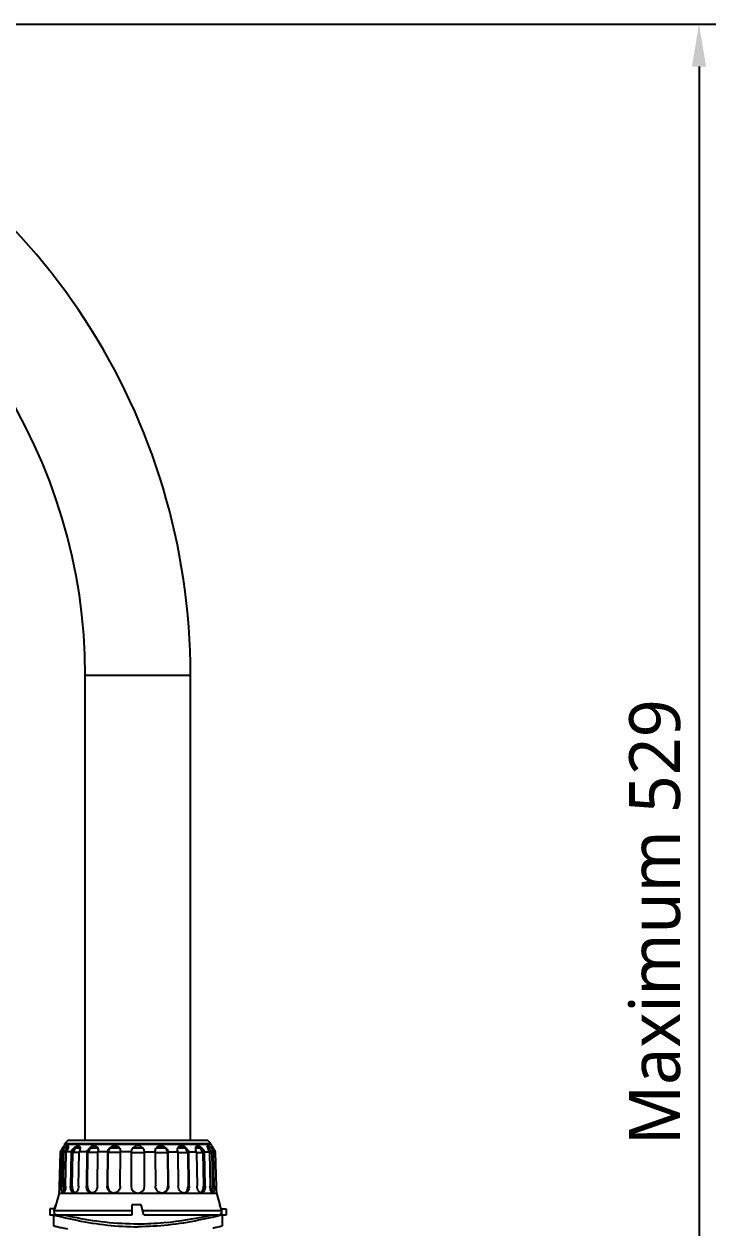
# Model space of a CAD drawing. Header units: millimetres. Extents: x 5828 to 6704, y 123 to 421.
# Drawn here: x 6432.47 to 6453.29, y 313.78 to 349.24 of the extents above; entities that cross this region are included whole.
import ezdxf

# ---------------------------------------------------------------- set-up
doc = ezdxf.new("R2010")
doc.units = ezdxf.units.MM
doc.layers.add('外形图', color=7, linetype='Continuous')
doc.layers.add('尺寸标注', color=7, linetype='Continuous')
doc.styles.add('微软雅黑', font='msyh.ttc')
doc.dimstyles.new('尺寸标注_1_20比例', dxfattribs={"dimtxt": 1.5, "dimasz": 1.25, "dimexe": 0.5, "dimexo": 0.4, "dimgap": 0.5, "dimtad": 1, "dimdec": 1, "dimlfac": 10, "dimdsep": 46, "dimtxsty": '微软雅黑', "dimcen": 0.09, "dimadec": 0, "dimazin": 0, "dimtp": 0.01, "dimtm": 0.01, "dimtfac": 1, "dimtdec": 1, "dimtofl": 0, "dimtmove": 0, "dimatfit": 3, "dimfxl": 1, "dimtolj": 1, "dimarcsym": 0})

# ---------------------------------------------------------------- blocks, each defined once
blk = doc.blocks.new('*D800')
at = {"layer": 'Defpoints', "color": 0}
for p in [(6418.203, 349.237), (6438.823, 296.337), (6452.347, 296.337)]:
    blk.add_point(p, dxfattribs=at)
at = {"layer": '尺寸标注', "color": 0, "lineweight": -2}
for p, q in [((6418.603, 349.237), (6452.847, 349.237)), ((6452.347, 347.987), (6452.347, 297.587)), ((6439.223, 296.337), (6452.847, 296.337))]:
    blk.add_line(p, q, dxfattribs=at)
at = {"layer": '尺寸标注', "color": 0}
for points in [[(6452.555, 347.987), (6452.139, 347.987), (6452.347, 349.237)], [(6452.139, 297.587), (6452.555, 297.587), (6452.347, 296.337)]]:
    blk.add_solid(points, dxfattribs=at)
at = {"layer": '尺寸标注', "color": 0, "insert": (6451.05, 322.787), "char_height": 1.5, "attachment_point": 5, "rotation": 90, "style": '微软雅黑'}
blk.add_mtext('\\A1;\\A1;Maximum 529', dxfattribs=at)

msp = doc.modelspace()

# ---------------------------------------------------------------- linework, layer by layer
at = {"layer": '外形图', "color": 7, "linetype": 'Continuous'}
for p, q in [((6434.2727, 330.067), (6437.3727, 330.067)), ((6434.2727, 316.3721), (6434.2727, 330.067)), ((6437.3727, 316.3721), (6437.3727, 330.067)), ((6433.6727, 316.2391), (6433.6497, 316.2039)), ((6433.7727, 316.3721), (6433.6727, 316.2721)), ((6433.6727, 316.2721), (6437.9727, 316.2721)), ((6433.6727, 316.2391), (6433.6727, 316.2721)), ((6437.9727, 316.2391), (6433.6727, 316.2391)), ((6433.7727, 316.3721), (6437.8727, 316.3721)), ((6437.9727, 316.2721), (6437.8727, 316.3721)), ((6437.9727, 316.2391), (6437.9727, 316.2721)), ((6437.9727, 316.2391), (6437.9957, 316.2039)), ((6433.5205, 315.0121), (6433.541, 316.0039)), ((6433.5413, 316.025), (6433.541, 316.0039)), ((6433.5915, 316.025), (6433.5413, 316.025)), ((6433.6478, 316.0052), (6433.5909, 316.0039)), ((6433.6286, 315.0121), (6433.6478, 316.0052)), ((6433.6411, 316.1887), (6433.6387, 316.1846)), ((6433.6497, 316.2039), (6433.6475, 316.2001)), ((6433.6475, 316.2001), (6433.6497, 316.2039)), ((6433.7145, 316.0066), (6433.6482, 316.0066)), ((6433.6949, 315.0121), (6433.7145, 316.0039)), ((6433.8601, 316.025), (6433.7144, 316.025)), ((6433.7625, 316.1295), (6433.7352, 316.1295)), ((6433.8592, 316.0039), (6433.8426, 315.0121)), ((6433.9076, 316.0052), (6433.8592, 316.0039)), ((6433.8913, 315.0121), (6433.9076, 316.0052)), ((6434.0943, 316.0066), (6433.908, 316.0066)), ((6434.1203, 316.1295), (6433.9964, 316.1295)), ((6434.0777, 315.0121), (6434.0943, 316.0039)), ((6434.3208, 316.025), (6434.0939, 316.025)), ((6434.3197, 316.0039), (6434.3077, 315.0121)), ((6434.3549, 316.0052), (6434.3197, 316.0039)), ((6434.3431, 315.0121), (6434.3549, 316.0052)), ((6434.6426, 316.0066), (6434.3552, 316.0066)), ((6434.6447, 316.1295), (6434.4363, 316.1295)), ((6434.6313, 315.0121), (6434.6433, 316.0039)), ((6434.9286, 316.025), (6434.6426, 316.025)), ((6434.9274, 316.0039), (6434.921, 315.0121)), ((6434.9459, 316.0052), (6434.9274, 316.0039)), ((6434.9397, 315.0121), (6434.9459, 316.0052)), ((6435.3078, 316.0066), (6434.9461, 316.0066)), ((6435.2845, 316.1295), (6435.012, 316.1295)), ((6435.3015, 315.0121), (6435.3078, 316.0039)), ((6435.6238, 316.025), (6435.3068, 316.025)), ((6435.6227, 316.0066), (6436.0226, 316.0066)), ((6435.6227, 316.0039), (6435.6227, 315.0121)), ((6435.9783, 316.1295), (6435.667, 316.1295)), ((6436.0216, 316.025), (6436.3385, 316.025)), ((6436.0227, 315.0121), (6436.0227, 316.0039)), ((6436.3375, 316.0066), (6436.6992, 316.0066)), ((6436.3375, 316.0039), (6436.3439, 315.0121)), ((6436.6334, 316.1295), (6436.3609, 316.1295)), ((6436.718, 316.0039), (6436.6995, 316.0052)), ((6436.6995, 316.0052), (6436.7057, 315.0121)), ((6436.7168, 316.025), (6437.0027, 316.025)), ((6436.7243, 315.0121), (6436.718, 316.0039)), ((6437.209, 316.1295), (6437.0006, 316.1295)), ((6437.002, 316.0066), (6437.2901, 316.0066)), ((6437.002, 316.0039), (6437.0141, 315.0121)), ((6437.3256, 316.0039), (6437.2904, 316.0052)), ((6437.2904, 316.0052), (6437.3023, 315.0121)), ((6437.3245, 316.025), (6437.5514, 316.025)), ((6437.3377, 315.0121), (6437.3256, 316.0039)), ((6437.649, 316.1295), (6437.525, 316.1295)), ((6437.551, 316.0066), (6437.7373, 316.0066)), ((6437.551, 316.0039), (6437.5676, 315.0121)), ((6437.7862, 316.0039), (6437.7377, 316.0052)), ((6437.7377, 316.0052), (6437.754, 315.0121)), ((6437.7852, 316.025), (6437.9309, 316.025)), ((6437.8028, 315.0121), (6437.7862, 316.0039)), ((6437.9102, 316.1295), (6437.8828, 316.1295)), ((6437.9308, 316.0066), (6437.9971, 316.0066)), ((6437.9309, 316.0039), (6437.9504, 315.0121)), ((6437.9957, 316.2039), (6437.9978, 316.2001)), ((6437.9978, 316.2001), (6437.9957, 316.2039)), ((6438.0545, 316.0039), (6437.9976, 316.0052)), ((6437.9976, 316.0052), (6438.0167, 315.0121)), ((6438.0043, 316.1887), (6438.0066, 316.1846)), ((6438.0538, 316.025), (6438.104, 316.025)), ((6438.074, 315.0121), (6438.0543, 316.0109)), ((6438.1044, 316.0039), (6438.104, 316.025)), ((6438.1044, 316.0039), (6438.1249, 315.0121)), ((6433.5093, 314.8273), (6433.5077, 314.8121)), ((6433.6286, 315.0121), (6433.5713, 315.0121)), ((6433.8913, 315.0121), (6433.8426, 315.0121)), ((6434.3431, 315.0121), (6434.3077, 315.0121)), ((6434.9397, 315.0121), (6434.921, 315.0121)), ((6436.7243, 315.0121), (6436.7057, 315.0121)), ((6437.3377, 315.0121), (6437.3023, 315.0121)), ((6437.8028, 315.0121), (6437.754, 315.0121)), ((6438.074, 315.0121), (6438.0167, 315.0121)), ((6438.1377, 314.8121), (6438.1361, 314.8273)), ((6433.5077, 314.8121), (6433.4041, 314.4621)), ((6433.5077, 314.8121), (6438.1377, 314.8121)), ((6438.1377, 314.8121), (6438.2412, 314.4621)), ((6433.3731, 314.3466), (6433.2267, 314.3466)), ((6433.2267, 314.3466), (6433.2267, 314.1645)), ((6433.3457, 314.1645), (6433.2267, 314.1645)), ((6433.3377, 314.1666), (6433.3377, 313.8466)), ((6433.3457, 314.1645), (6433.3508, 314.1632)), ((6433.3508, 314.1632), (6433.4418, 314.1406)), ((6433.3567, 314.3466), (6433.3567, 314.2678)), ((6433.3567, 314.2881), (6433.3731, 314.3466)), ((6435.6477, 314.2866), (6433.3567, 314.2866)), ((6433.3567, 314.2504), (6433.3567, 314.1645)), ((6433.4278, 314.1658), (6433.3567, 314.1658)), ((6433.3731, 314.3466), (6433.3895, 314.4041)), ((6433.4104, 314.4621), (6433.3746, 314.3412)), ((6433.3895, 314.4041), (6433.406, 314.4621)), ((6433.406, 314.4621), (6433.4041, 314.4621)), ((6433.4418, 314.1406), (6433.454, 314.1377)), ((6435.6477, 314.1621), (6433.4638, 314.1621)), ((6435.9177, 314.4621), (6435.6477, 314.4621)), ((6435.6477, 314.4621), (6435.6477, 314.1621)), ((6435.9977, 314.1621), (6435.9177, 314.4621)), ((6438.287, 314.2866), (6435.9645, 314.2866)), ((6438.1815, 314.1621), (6435.9977, 314.1621)), ((6438.2014, 314.1401), (6438.1909, 314.1375)), ((6438.2945, 314.1632), (6438.2014, 314.1401)), ((6438.2887, 314.1658), (6438.2174, 314.1658)), ((6438.2412, 314.4621), (6438.2349, 314.4621)), ((6438.2349, 314.4621), (6438.2708, 314.3412)), ((6438.2559, 314.4041), (6438.2394, 314.4621)), ((6438.2722, 314.3466), (6438.2559, 314.4041)), ((6438.2692, 314.3466), (6438.4187, 314.3466)), ((6438.2708, 314.3412), (6438.287, 314.2866)), ((6438.2887, 314.3466), (6438.2887, 314.2678)), ((6438.2887, 314.2504), (6438.2887, 314.1645)), ((6438.2996, 314.1645), (6438.2945, 314.1632)), ((6438.4187, 314.1645), (6438.2996, 314.1645)), ((6438.3077, 314.1666), (6438.3077, 313.8466)), ((6438.4187, 314.3466), (6438.4187, 314.1645)), ((6433.6265, 314.0965), (6433.6306, 314.0956)), ((6433.6306, 314.0956), (6433.6458, 314.0921)), ((6438.0153, 314.0957), (6437.9996, 314.0921)), ((6438.0197, 314.0967), (6438.0153, 314.0957)), ((6438.3076, 313.8465), (6438.2973, 313.8441))]:
    msp.add_line(p, q, dxfattribs=at)
for points in [[(6433.5713, 315.0121), (6433.591, 316.0109), (6433.5912, 316.018), (6433.5915, 316.025)], [(6433.7144, 316.025), (6433.7145, 316.018), (6433.7146, 316.0109), (6433.7145, 316.0039)], [(6433.8592, 316.0039), (6433.8594, 316.0109), (6433.8597, 316.018), (6433.8601, 316.025)], [(6434.0939, 316.025), (6434.0942, 316.018), (6434.0943, 316.0109), (6434.0943, 316.0039)], [(6434.3197, 316.0039), (6434.3199, 316.0109), (6434.3203, 316.018), (6434.3208, 316.025)], [(6434.6426, 316.025), (6434.6431, 316.018), (6434.6433, 316.0109), (6434.6433, 316.0039)], [(6434.9274, 316.0039), (6434.9275, 316.0109), (6434.9279, 316.018), (6434.9286, 316.025)], [(6435.3068, 316.025), (6435.3074, 316.018), (6435.3077, 316.0109), (6435.3078, 316.0039)], [(6436.3375, 316.0039), (6436.3376, 316.0109), (6436.3379, 316.018), (6436.3385, 316.025)], [(6436.7168, 316.025), (6436.7174, 316.018), (6436.7178, 316.0109), (6436.718, 316.0039)], [(6437.002, 316.0039), (6437.002, 316.0109), (6437.0023, 316.018), (6437.0027, 316.025)], [(6437.3245, 316.025), (6437.3251, 316.018), (6437.3254, 316.0109), (6437.3256, 316.0039)], [(6437.551, 316.0039), (6437.551, 316.0109), (6437.5511, 316.018), (6437.5514, 316.025)], [(6437.7852, 316.025), (6437.7857, 316.018), (6437.786, 316.0109), (6437.7862, 316.0039)], [(6437.9309, 316.0039), (6437.9308, 316.0109), (6437.9308, 316.018), (6437.9309, 316.025)], [(6438.0538, 316.025), (6438.0541, 316.018), (6438.0543, 316.0109)], [(6433.3563, 314.2591), (6433.3563, 314.262), (6433.3565, 314.2649), (6433.3567, 314.2678)], [(6433.3567, 314.2504), (6433.3565, 314.2533), (6433.3563, 314.2562), (6433.3563, 314.2591)], [(6438.2887, 314.2678), (6438.2889, 314.2649), (6438.289, 314.262), (6438.2891, 314.2591)], [(6438.2891, 314.2591), (6438.289, 314.2562), (6438.2889, 314.2533), (6438.2887, 314.2504)]]:
    msp.add_lwpolyline(points, dxfattribs=at)
for centre, radius, start, end in [((6418.2032, 330.067), 19.1695, 0, 132.36713), ((6418.2032, 330.067), 16.0695, 0, 132.11207), ((6430.4362, 318.0354), 3.6991, 327.07913, 327.91297), ((6430.4516, 318.0257), 3.6809, 327.26202, 327.91422), ((6430.6968, 317.8726), 3.3918, 327.90546, 329.35551), ((6430.5846, 317.9421), 3.5238, 327.9173, 328.28349), ((6430.6838, 317.8809), 3.4072, 328.28092, 328.8021), ((6430.7826, 317.8211), 3.2918, 328.80238, 329.36256), ((6430.8895, 317.7577), 3.1674, 329.36441, 329.8454), ((6430.9297, 317.7341), 3.1209, 329.36394, 330.23059), ((6430.9815, 317.7042), 3.061, 329.84518, 330.23429), ((6431.0914, 317.6417), 2.9347, 330.32306, 330.57832), ((6431.0952, 317.6395), 2.9303, 330.32269, 330.57804), ((6434.6542, 315.396), 1.1762, 146.24185, 147.11097), ((6433.0574, 316.408), 0.7605, 329.76541, 330.60085), ((6433.1307, 316.3675), 0.6768, 330.54215, 333.96779), ((6435.8227, 316.0039), 0.2, 360, 180), ((6437.0998, 316.0796), 0.1243, 89.95228, 96.28783), ((6437.0451, 315.4296), 1.1127, 33.97426, 36.60222), ((6440.554, 317.6417), 2.9347, 209.42168, 209.67694), ((6440.5501, 317.6395), 2.9303, 209.42196, 209.67731), ((6440.7161, 317.7343), 3.1214, 209.76946, 210.63915), ((6440.6641, 317.7044), 3.0613, 209.76572, 210.15479), ((6440.7552, 317.7573), 3.1667, 210.15454, 210.63253), ((6440.8627, 317.8211), 3.2917, 210.63442, 211.1976), ((6440.9488, 317.8728), 3.3922, 210.64751, 212.09501), ((6440.9613, 317.8808), 3.407, 211.19787, 211.71908), ((6441.0606, 317.942), 3.5237, 211.71652, 212.08222), ((6441.1938, 318.0257), 3.6809, 212.08578, 212.73798), ((6441.2092, 318.0354), 3.6991, 212.08703, 212.92087), ((6430.9962, 315.0794), 2.5257, 354.26971, 354.4958), ((6431.1787, 315.0617), 2.3423, 354.49844, 356.90394), ((6431.2002, 315.0603), 2.3208, 356.91169, 358.80983), ((6435.8227, 315.0121), 0.2, 180, 0), ((6440.4453, 315.0603), 2.321, 181.19025, 183.09517), ((6440.4673, 315.0618), 2.343, 183.10328, 185.502), ((6440.6415, 315.0787), 2.518, 185.5049, 185.72946), ((6435.1072, 314.992), 0.1799, 270.0195, 275.74912), ((6433.4523, 314.2619), 0.0999, 216.63155, 236.17379), ((6436.9613, 328.4667), 14.7521, 256.24617, 256.93504), ((6434.6844, 328.4657), 14.751, 283.06804, 283.7516)]:
    msp.add_arc(centre, radius, start, end, dxfattribs=at)
for points, knots in [([(6433.5915, 316.025), (6433.6191, 316.0676), (6433.6604, 316.1264), (6433.7162, 316.1839), (6433.7442, 316.2039), (6433.756, 316.2039)], [0, 0, 0, 0, 0.6175562, 0.8565743, 1, 1, 1, 1]), ([(6433.753, 316.1845), (6433.751, 316.181), (6433.7427, 316.1635), (6433.7381, 316.1445), (6433.7352, 316.1295)], [0, 0, 0, 0, 0.2068992, 1, 1, 1, 1]), ([(6433.7714, 316.1887), (6433.7748, 316.1726), (6433.7649, 316.1303), (6433.7496, 316.0927), (6433.7388, 316.0705)], [0, 0, 0, 0, 0.4001661, 1, 1, 1, 1]), ([(6433.7673, 316.2007), (6433.7645, 316.199), (6433.759, 316.194), (6433.755, 316.1879), (6433.753, 316.1845)], [0, 0, 0, 0, 0.450778, 1, 1, 1, 1]), ([(6433.756, 316.2039), (6433.7596, 316.2039), (6433.7678, 316.2008), (6433.7706, 316.1928), (6433.7714, 316.1887)], [0, 0, 0, 0, 0.4620994, 1, 1, 1, 1]), ([(6433.8601, 316.025), (6433.8864, 316.0698), (6433.9409, 316.1418), (6434.024, 316.2039), (6434.0647, 316.2039)], [0, 0, 0, 0, 0.5606894, 1, 1, 1, 1]), ([(6434.0647, 316.2039), (6434.0762, 316.2039), (6434.1007, 316.1969), (6434.1292, 316.1463), (6434.1203, 316.1004), (6434.1113, 316.0705)], [0, 0, 0, 0, 0.2111542, 0.4255687, 1, 1, 1, 1]), ([(6434.3208, 316.025), (6434.3528, 316.0936), (6434.4245, 316.1778), (6434.5225, 316.2039), (6434.5454, 316.2039)], [0, 0, 0, 0, 0.7675555, 1, 1, 1, 1]), ([(6434.9286, 316.025), (6434.9426, 316.0717), (6434.9997, 316.1601), (6435.1001, 316.2039), (6435.1512, 316.2039)], [0, 0, 0, 0, 0.4882732, 1, 1, 1, 1]), ([(6435.1512, 316.2039), (6435.1892, 316.2039), (6435.2664, 316.1776), (6435.3011, 316.1052), (6435.306, 316.0705)], [0, 0, 0, 0, 0.5201847, 1, 1, 1, 1]), ([(6436.3393, 316.0704), (6436.3445, 316.1068), (6436.3699, 316.1564), (6436.4124, 316.1832), (6436.4242, 316.1887)], [0, 0, 0, 0, 0.7377193, 1, 1, 1, 1]), ([(6436.4942, 316.2039), (6436.5453, 316.2039), (6436.6457, 316.1601), (6436.7027, 316.0717), (6436.7168, 316.025)], [0, 0, 0, 0, 0.5117247, 1, 1, 1, 1]), ([(6436.994, 316.0704), (6436.993, 316.0824), (6436.9927, 316.126), (6437.0161, 316.172), (6437.0432, 316.1887)], [0, 0, 0, 0, 0.2743621, 1, 1, 1, 1]), ([(6437.209, 316.1295), (6437.2027, 316.1397), (6437.1759, 316.1757), (6437.132, 316.1999), (6437.0993, 316.2032)], [0, 0, 0, 0, 0.2677013, 1, 1, 1, 1]), ([(6437.0999, 316.2039), (6437.1229, 316.2039), (6437.2209, 316.1778), (6437.2925, 316.0936), (6437.3245, 316.025)], [0, 0, 0, 0, 0.2324447, 1, 1, 1, 1]), ([(6437.5341, 316.0704), (6437.5305, 316.0823), (6437.5214, 316.1204), (6437.5234, 316.1686), (6437.5427, 316.1887)], [0, 0, 0, 0, 0.3060265, 1, 1, 1, 1]), ([(6437.649, 316.1295), (6437.6451, 316.1387), (6437.6299, 316.1689), (6437.6023, 316.1958), (6437.5788, 316.2018)], [0, 0, 0, 0, 0.2926451, 1, 1, 1, 1]), ([(6437.5807, 316.2039), (6437.6214, 316.2039), (6437.7045, 316.1418), (6437.759, 316.0698), (6437.7852, 316.025)], [0, 0, 0, 0, 0.4393083, 1, 1, 1, 1]), ([(6437.9066, 316.0704), (6437.8957, 316.0927), (6437.8804, 316.1303), (6437.8706, 316.1726), (6437.8739, 316.1887)], [0, 0, 0, 0, 0.5998101, 1, 1, 1, 1]), ([(6437.8739, 316.1887), (6437.8745, 316.1917), (6437.8762, 316.1969), (6437.8801, 316.2011), (6437.8823, 316.2022)], [0, 0, 0, 0, 0.549302, 1, 1, 1, 1]), ([(6437.9102, 316.1295), (6437.9087, 316.1373), (6437.903, 316.1611), (6437.8946, 316.1869), (6437.8818, 316.198)], [0, 0, 0, 0, 0.321435, 1, 1, 1, 1]), ([(6437.8823, 316.2022), (6437.8833, 316.2028), (6437.8856, 316.2036), (6437.8881, 316.2039), (6437.8893, 316.2039)], [0, 0, 0, 0, 0.4821947, 1, 1, 1, 1]), ([(6437.8893, 316.2039), (6437.9011, 316.2039), (6437.9292, 316.1839), (6437.9849, 316.1264), (6438.0262, 316.0676), (6438.0538, 316.025)], [0, 0, 0, 0, 0.1434258, 0.3824414, 1, 1, 1, 1]), ([(6433.621, 314.8121), (6433.5976, 314.8121), (6433.5703, 314.9067), (6433.5704, 314.9648), (6433.5713, 315.0121)], [0, 0, 0, 0, 0.3306892, 1, 1, 1, 1]), ([(6433.67, 314.8707), (6433.6667, 314.8622), (6433.6566, 314.8399), (6433.6378, 314.8121), (6433.621, 314.8121)], [0, 0, 0, 0, 0.3512896, 1, 1, 1, 1]), ([(6433.6437, 314.8556), (6433.6448, 314.8518), (6433.6472, 314.8448), (6433.6501, 314.838), (6433.6517, 314.8349)], [0, 0, 0, 0, 0.5283558, 1, 1, 1, 1]), ([(6433.9498, 314.8121), (6433.9344, 314.8121), (6433.8894, 314.8298), (6433.8497, 314.9082), (6433.842, 314.9747), (6433.8426, 315.0121)], [0, 0, 0, 0, 0.1880805, 0.5442091, 1, 1, 1, 1]), ([(6433.9002, 314.9249), (6433.9032, 314.9124), (6433.9155, 314.8715), (6433.9426, 314.8303), (6433.9703, 314.818)], [0, 0, 0, 0, 0.2984691, 1, 1, 1, 1]), ([(6434.462, 314.8121), (6434.4201, 314.8121), (6434.3286, 314.866), (6434.3071, 314.9628), (6434.3077, 315.0121)], [0, 0, 0, 0, 0.4594927, 1, 1, 1, 1]), ([(6434.3431, 315.0121), (6434.3426, 314.969), (6434.3596, 314.8859), (6434.4266, 314.8268), (6434.4626, 314.8168)], [0, 0, 0, 0, 0.5358162, 1, 1, 1, 1]), ([(6434.6313, 315.0121), (6434.6307, 314.9681), (6434.6061, 314.8827), (6434.534, 314.8263), (6434.4957, 314.8164)], [0, 0, 0, 0, 0.5268278, 1, 1, 1, 1]), ([(6435.1073, 314.8121), (6435.0589, 314.8121), (6434.9564, 314.8575), (6434.9207, 314.9617), (6434.921, 315.0121)], [0, 0, 0, 0, 0.4898604, 1, 1, 1, 1]), ([(6434.9397, 315.0121), (6434.9394, 314.9646), (6434.9706, 314.8672), (6435.062, 314.8177), (6435.1074, 314.813)], [0, 0, 0, 0, 0.5101899, 1, 1, 1, 1]), ([(6435.3015, 315.0121), (6435.3012, 314.964), (6435.265, 314.8661), (6435.1718, 314.8176), (6435.1253, 314.813)], [0, 0, 0, 0, 0.5065649, 1, 1, 1, 1]), ([(6436.4647, 314.8273), (6436.4298, 314.8423), (6436.3673, 314.8951), (6436.3441, 314.9734), (6436.3439, 315.0121)], [0, 0, 0, 0, 0.4957244, 1, 1, 1, 1]), ([(6436.7243, 315.0121), (6436.7246, 314.9617), (6436.689, 314.8575), (6436.5864, 314.8121), (6436.538, 314.8121)], [0, 0, 0, 0, 0.5101233, 1, 1, 1, 1]), ([(6436.5619, 314.8171), (6436.6026, 314.827), (6436.68, 314.8799), (6436.706, 314.9685), (6436.7057, 315.0121)], [0, 0, 0, 0, 0.4901701, 1, 1, 1, 1]), ([(6437.1205, 314.8273), (6437.105, 314.835), (6437.0448, 314.8783), (6437.0148, 314.9563), (6437.0141, 315.0121)], [0, 0, 0, 0, 0.237233, 1, 1, 1, 1]), ([(6437.3377, 315.0121), (6437.3383, 314.9628), (6437.3167, 314.866), (6437.2253, 314.8121), (6437.1834, 314.8121)], [0, 0, 0, 0, 0.5404913, 1, 1, 1, 1]), ([(6437.2467, 314.8559), (6437.2752, 314.8856), (6437.2985, 314.9415), (6437.3024, 314.9972), (6437.3023, 315.0121)], [0, 0, 0, 0, 0.7352717, 1, 1, 1, 1]), ([(6437.6955, 314.8121), (6437.6877, 314.8121), (6437.6517, 314.8185), (6437.6235, 314.8469), (6437.6081, 314.8704)], [0, 0, 0, 0, 0.218125, 1, 1, 1, 1]), ([(6437.675, 314.8181), (6437.6834, 314.8218), (6437.7199, 314.8472), (6437.7373, 314.8917), (6437.7452, 314.9252)], [0, 0, 0, 0, 0.2098165, 1, 1, 1, 1]), ([(6437.8028, 315.0121), (6437.8032, 314.9865), (6437.8002, 314.9125), (6437.7486, 314.8121), (6437.6955, 314.8121)], [0, 0, 0, 0, 0.3255331, 1, 1, 1, 1]), ([(6438.0244, 314.8121), (6438.02, 314.8121), (6437.9944, 314.8222), (6437.9834, 314.85), (6437.9755, 314.8704)], [0, 0, 0, 0, 0.1653478, 1, 1, 1, 1]), ([(6438.074, 315.0121), (6438.0749, 314.9648), (6438.0751, 314.9067), (6438.0477, 314.8121), (6438.0244, 314.8121)], [0, 0, 0, 0, 0.6692933, 1, 1, 1, 1]), ([(6433.4638, 314.1621), (6433.4585, 314.1621), (6433.4465, 314.1629), (6433.4345, 314.1642), (6433.4278, 314.165)], [0, 0, 0, 0, 0.4398348, 1, 1, 1, 1]), ([(6433.663, 314.1621), (6433.7436, 314.1443), (6434.453, 313.9945), (6435.1799, 313.9064), (6435.8227, 313.9064)], [0, 0, 0, 0, 0.1137504, 1, 1, 1, 1]), ([(6435.8227, 313.9064), (6436.0786, 313.9064), (6436.8048, 313.9399), (6437.5232, 314.0611), (6437.9823, 314.1621)], [0, 0, 0, 0, 0.3524983, 1, 1, 1, 1]), ([(6438.1815, 314.1621), (6438.1868, 314.1621), (6438.1988, 314.1629), (6438.2108, 314.1642), (6438.2174, 314.165)], [0, 0, 0, 0, 0.4395599, 1, 1, 1, 1]), ([(6433.3377, 313.8465), (6433.3378, 313.8487), (6433.3518, 313.84), (6433.3666, 313.8419), (6433.4024, 313.8306), (6433.4469, 313.8217), (6433.5058, 313.8079), (6433.6074, 313.7855), (6433.69, 313.7677), (6433.7489, 313.7555)], [0, 0, 0, 0, 0.0161312, 0.0645606, 0.1450049, 0.25678, 0.399172, 0.5713139, 1, 1, 1, 1]), ([(6433.6458, 314.0921), (6433.7761, 314.062), (6434.4911, 313.9072), (6435.2245, 313.8194), (6435.8227, 313.8194)], [0, 0, 0, 0, 0.1826924, 1, 1, 1, 1]), ([(6437.9996, 314.0921), (6437.8693, 314.062), (6437.1542, 313.9072), (6436.4209, 313.8194), (6435.8227, 313.8194)], [0, 0, 0, 0, 0.1826793, 1, 1, 1, 1]), ([(6438.0313, 313.7842), (6438.0711, 313.7928), (6438.1394, 313.8083), (6438.2194, 313.8255), (6438.2644, 313.8371), (6438.2888, 313.8407), (6438.2976, 313.8463), (6438.308, 313.845), (6438.3076, 313.8465)], [0, 0, 0, 0, 0.4316773, 0.7454706, 0.8564607, 0.9361454, 0.9840406, 1, 1, 1, 1])]:
    msp.add_open_spline(points, degree=3, knots=knots, dxfattribs=at)
for points in [[(6433.6665, 316.0347), (6433.6602, 316.0249), (6433.654, 316.0151), (6433.6478, 316.0052)], [(6433.7352, 316.1295), (6433.7142, 316.1038), (6433.6947, 316.0771), (6433.6763, 316.0496)], [(6433.9964, 316.1295), (6433.9612, 316.0927), (6433.9316, 316.0501), (6433.9076, 316.0052)], [(6434.0342, 316.1845), (6434.0173, 316.17), (6434.0051, 316.1499), (6433.9964, 316.1295)], [(6434.0772, 316.2036), (6434.0616, 316.2022), (6434.0461, 316.1947), (6434.0342, 316.1845)], [(6434.1113, 316.0705), (6434.1066, 316.0549), (6434.1007, 316.0398), (6434.0939, 316.025)], [(6434.4363, 316.1295), (6434.4012, 316.0945), (6434.3729, 316.0513), (6434.3549, 316.0052)], [(6434.4903, 316.1844), (6434.4684, 316.1711), (6434.4498, 316.1513), (6434.4363, 316.1295)], [(6434.5454, 316.2039), (6434.574, 316.2039), (6434.6055, 316.1916), (6434.6242, 316.1699)], [(6434.6242, 316.1699), (6434.6467, 316.1439), (6434.6542, 316.1047), (6434.6513, 316.0705)], [(6434.6513, 316.0705), (6434.65, 316.0551), (6434.647, 316.0398), (6434.6426, 316.025)], [(6435.012, 316.1295), (6434.9797, 316.0955), (6434.9555, 316.0511), (6434.9459, 316.0052)], [(6435.1583, 316.2039), (6435.1036, 316.2039), (6435.0448, 316.1732), (6435.012, 316.1295)], [(6435.306, 316.0705), (6435.3081, 316.0555), (6435.3083, 316.0401), (6435.3068, 316.025)], [(6436.3385, 316.025), (6436.337, 316.0401), (6436.3372, 316.0555), (6436.3393, 316.0704)], [(6436.4242, 316.1887), (6436.4458, 316.1989), (6436.4703, 316.2039), (6436.4942, 316.2039)], [(6436.6995, 316.0052), (6436.6899, 316.0511), (6436.6657, 316.0955), (6436.6334, 316.1295)], [(6437.0027, 316.025), (6436.9984, 316.0398), (6436.9953, 316.0551), (6436.994, 316.0704)], [(6437.0432, 316.1887), (6437.0561, 316.1967), (6437.0712, 316.2015), (6437.0862, 316.2031)], [(6437.2904, 316.0052), (6437.2724, 316.0513), (6437.2441, 316.0945), (6437.209, 316.1295)], [(6437.5514, 316.025), (6437.5446, 316.0398), (6437.5387, 316.0549), (6437.5341, 316.0704)], [(6437.5427, 316.1887), (6437.5522, 316.1985), (6437.5671, 316.2039), (6437.5807, 316.2039)], [(6437.7377, 316.0052), (6437.7137, 316.0501), (6437.6842, 316.0927), (6437.649, 316.1295)], [(6437.9309, 316.025), (6437.9223, 316.0399), (6437.9141, 316.055), (6437.9066, 316.0704)], [(6437.9384, 316.0931), (6437.9292, 316.1054), (6437.9199, 316.1176), (6437.9102, 316.1295)], [(6437.9976, 316.0052), (6437.9878, 316.0208), (6437.9781, 316.0362), (6437.9678, 316.0514)], [(6433.6286, 315.0121), (6433.6281, 314.983), (6433.6288, 314.9539), (6433.6315, 314.9249)], [(6433.6315, 314.9249), (6433.6337, 314.9016), (6433.6369, 314.878), (6433.6437, 314.8556)], [(6433.6875, 314.9352), (6433.6835, 314.9133), (6433.678, 314.8915), (6433.67, 314.8707)], [(6433.6949, 315.0121), (6433.6944, 314.9863), (6433.692, 314.9606), (6433.6875, 314.9352)], [(6433.8913, 315.0121), (6433.8908, 314.9829), (6433.8935, 314.9534), (6433.9002, 314.9249)], [(6433.9937, 314.8258), (6433.9807, 314.8176), (6433.9651, 314.8121), (6433.9498, 314.8121)], [(6434.0374, 314.8707), (6434.026, 314.8532), (6434.0114, 314.8369), (6433.9937, 314.8258)], [(6434.0659, 314.9337), (6434.0594, 314.9116), (6434.05, 314.89), (6434.0374, 314.8707)], [(6434.0777, 315.0121), (6434.0773, 314.9857), (6434.0734, 314.9591), (6434.0659, 314.9337)], [(6436.538, 314.8121), (6436.5131, 314.8121), (6436.4877, 314.8175), (6436.4647, 314.8273)], [(6437.1834, 314.8121), (6437.1618, 314.8121), (6437.1398, 314.8177), (6437.1205, 314.8273)], [(6437.5795, 314.9335), (6437.572, 314.9589), (6437.5681, 314.9856), (6437.5676, 315.0121)], [(6437.6081, 314.8704), (6437.5954, 314.8897), (6437.586, 314.9114), (6437.5795, 314.9335)], [(6437.7452, 314.9252), (6437.7518, 314.9535), (6437.7545, 314.983), (6437.754, 315.0121)], [(6437.9579, 314.935), (6437.9533, 314.9604), (6437.9509, 314.9862), (6437.9504, 315.0121)], [(6437.9755, 314.8704), (6437.9674, 314.8912), (6437.9619, 314.913), (6437.9579, 314.935)], [(6437.9937, 314.8349), (6437.997, 314.8416), (6437.9996, 314.8487), (6438.0018, 314.8559)], [(6438.0018, 314.8559), (6438.0085, 314.8784), (6438.0117, 314.9019), (6438.0139, 314.9252)], [(6438.0139, 314.9252), (6438.0165, 314.9541), (6438.0173, 314.9831), (6438.0167, 315.0121)], [(6434.4957, 314.8164), (6434.4847, 314.8136), (6434.4733, 314.8121), (6434.462, 314.8121)], [(6433.3567, 314.233), (6433.3599, 314.222), (6433.3652, 314.2115), (6433.3721, 314.2022)], [(6433.3966, 314.1788), (6433.4061, 314.1725), (6433.4168, 314.1678), (6433.4278, 314.165)], [(6438.2174, 314.165), (6438.2401, 314.1707), (6438.2618, 314.1859), (6438.2747, 314.2054)], [(6438.2747, 314.2054), (6438.2813, 314.2153), (6438.2861, 314.2266), (6438.2887, 314.2381)]]:
    msp.add_open_spline(points, degree=3, dxfattribs=at)

# ---------------------------------------------------------------- dimensions: what is measured, and where the dimension line sits
at = {"layer": '尺寸标注'}
dim = msp.add_linear_dim(base=(6452.347, 296.3366), p1=(6418.2032, 349.2366), p2=(6438.8227, 296.3366), angle=90, text='\\A1;Maximum 529', dimstyle='尺寸标注_1_20比例', override={"dimtxt": 1.5, "dimtxsty": '微软雅黑'}, dxfattribs=at)
dim.commit()
dim.dimension.update_dxf_attribs({"geometry": '*D800', "text_midpoint": (6452.347, 322.7866), "dimtype": 160})

doc.saveas('drawing.dxf')
